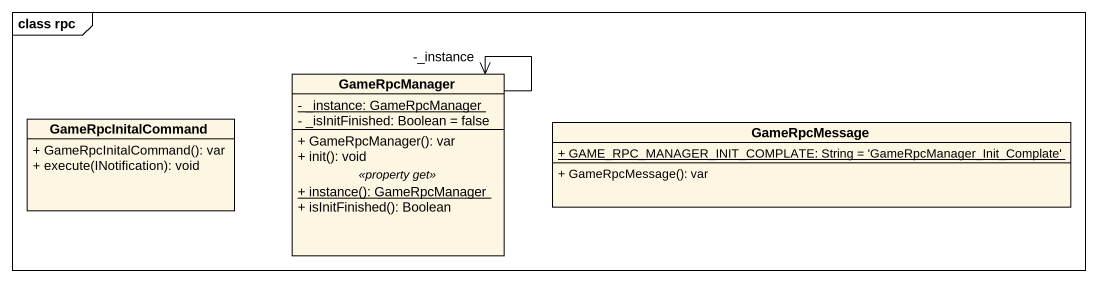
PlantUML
@startuml
mainframe class rpc
hide circle
hide empty members
skinparam classAttributeIconSize 0
class GameRpcInitalCommand {
  + GameRpcInitalCommand(): var
  + execute(INotification): void
}
class GameRpcManager {
  {static} - _instance: GameRpcManager
  - _isInitFinished: Boolean = false
  --
  + GameRpcManager(): var
  + init(): void
  .. <<property get>> ..
  {static} + instance(): GameRpcManager
  + isInitFinished(): Boolean
}
class GameRpcMessage {
  {static} + GAME_RPC_MANAGER_INIT_COMPLATE: String = 'GameRpcManager_Init_Complate'
  + GameRpcMessage(): var
}
GameRpcManager --> "-_instance" GameRpcManager
@enduml
